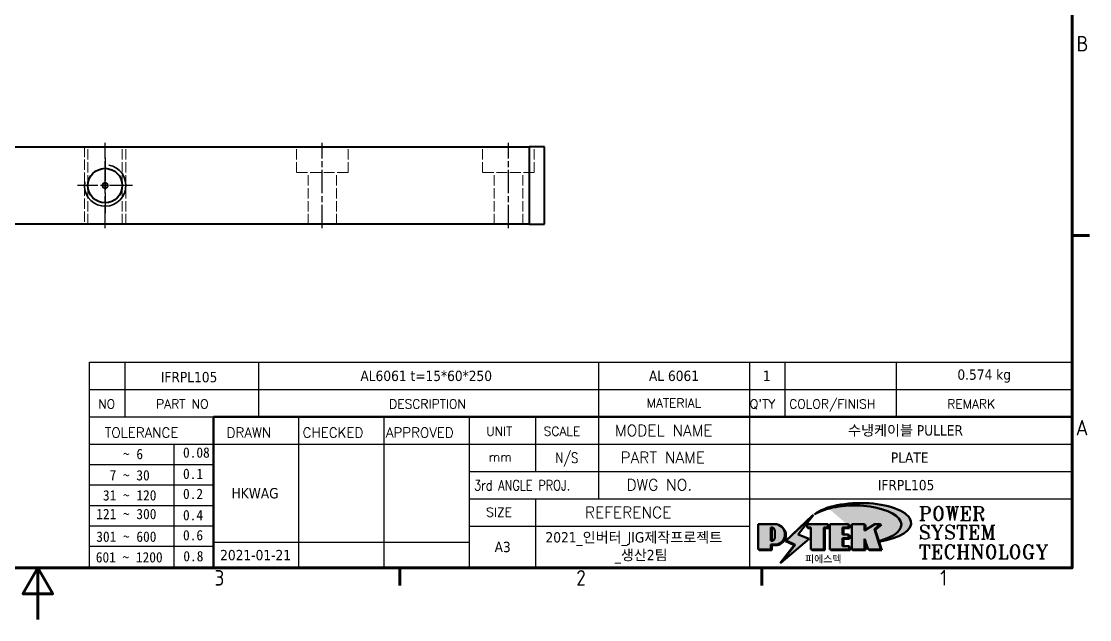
# Model space of a CAD drawing. Header units: millimetres. Extents: x 0 to 420, y 0 to 297.
# Drawn here: x 206.8 to 413.4, y 0 to 115.7 of the extents above; entities that cross this region are included whole.
import ezdxf
from ezdxf.enums import TextEntityAlignment as Align

# ---------------------------------------------------------------- set-up
doc = ezdxf.new("R2010")
doc.units = ezdxf.units.MM
doc.linetypes.add('CHAIN', pattern=[0.35429999999999995, 0.2362, -0.0295, 0.0591, -0.0295])
doc.linetypes.add('DASHED', pattern=[0.2067, 0.1654, -0.0413])
doc.layers.get('0').update_dxf_attribs({"color": 3, "lineweight": 25})
for name, color, linetype, lineweight in [('가려진 것(ISO)', 2, 'DASHED', 18), ('가시적인 것(ISO)', 3, 'Continuous', 40), ('가시적인 좁은 것(ISO)', 3, 'Continuous', 35), ('경계(ISO)', 7, 'Continuous', 70), ('제목(ISO)', 7, 'Continuous', 50), ('중심 표식(ISO)', 1, 'Continuous', 25), ('중심선(ISO)', 1, 'Continuous', 25), ('해치(ISO)', 7, 'Continuous', 18)]:
    doc.layers.add(name, color=color, linetype=linetype, lineweight=lineweight)
doc.styles.add('HAN_291', font='')
doc.styles.add('HAN_370', font='', dxfattribs={"width": 2})
doc.styles.add('RC_284', font='ROMANC.shx')
doc.styles.add('RC_287', font='ROMANC.shx')
doc.styles.add('RC_292', font='ROMANC.shx')
doc.styles.add('ROMANT_294', font='romant.shx')
doc.styles.add('문자 텍스트_M2B', font='isocp.shx')
doc.styles.add('텍스트 스타일198', font='tahoma.ttf')
doc.styles.add('텍스트 스타일333', font='ROMANC.shx', dxfattribs={"width": 0.800000011920929})
doc.styles.get('HAN_291').set_extended_font_data('GulimChe')
doc.styles.get('HAN_370').set_extended_font_data('GulimChe')

# ---------------------------------------------------------------- blocks, each defined once
blk = doc.blocks.new('경계 Default Border')
at = {"layer": '경계(ISO)'}
for p, q in [((410, 74.25000190734863), (413.4000015258789, 74.25000190734863)), ((280, 10), (280, 6.599999666213989)), ((350, 10), (350, 6.599999666213989))]:
    blk.add_line(p, q, dxfattribs=at)
at = {"layer": '경계(ISO)', "flags": 128}
for points in [[(10, 10), (10, 287.0000076293945), (410, 287.0000076293945), (410, 10), (10, 10)], [(210, 0), (210, 10), (207.1132469177246, 5), (212.8867530822754, 5), (210, 10)]]:
    blk.add_lwpolyline(points, dxfattribs=at)
at = {"layer": '경계(ISO)', "color": 2, "char_height": 3.00000011920929, "attachment_point": 7, "style": '문자 텍스트_M2B'}
for s, insert in [('B', (410.878270202895, 109.8463944559917)), ('A', (410.7144008173592, 35.61784856929444)), ('3', (244.1685395229535, 6.57139439638704)), ('2', (314.127739416884, 6.57139439638704)), ('1', (384.4860661041481, 6.59999988079071))]:
    blk.add_mtext(s, dxfattribs=dict(at, insert=insert))
blk = doc.blocks.new('제목 블록 PSTEK')
for color, points in [(252, [(317.2195697678507, 17.0593801673321), (322.0326348870767, 21.62682475217465), (322.2781991042243, 21.94392121864296), (317.0471853425802, 16.97985676345368), (318.7512090904202, 16.1899260703855), (316.0018030350395, 12.71868385740789), (316.3356552234328, 13.00206718743325), (318.9235935156908, 16.2694494742633)]), (5, [(321.6183518841322, 17.4193704504104), (319.5281351041078, 18.24969419629727), (322.4505835294948, 22.02344462252142), (317.2195697678507, 17.0593801673321), (318.9235935156908, 16.2694494742633), (316.1741874603099, 12.79820726128571)]), (1, [(324.4839107253602, 19.60711530335299), (325.2419748254881, 19.60711530335299), (325.2419748254881, 20.25857663940324), (321.2266040451076, 20.25857663940324), (321.2266040451076, 19.60711530335299), (321.9846681452406, 19.60711530335299), (321.9846681452406, 15.3430047401139), (324.4839107253602, 15.3430047401139)]), (252, [(321.9846681452406, 19.60711530335299), (321.4042753185749, 19.60711530335299), (321.4042753185749, 19.45905590879572), (321.9846681452406, 19.45905590879572)]), (252, [(324.6615819988275, 19.45905590879572), (325.4196460989604, 19.45905590879572), (325.4196460989604, 20.11051724484596), (325.2419748254881, 20.11051724484596), (325.2419748254881, 19.60711530335299), (324.4839107253602, 19.60711530335299), (324.4839107253602, 15.3430047401139), (322.1623394187076, 15.3430047401139), (322.1623394187076, 15.19494534555726), (324.6615819988275, 15.19494534555726)]), (1, [(329.2277337269622, 20.25857663940324), (325.65654113025, 20.25857663940324), (325.65654113025, 15.3430047401139), (329.3580259941756, 15.3430047401139), (329.3580259941756, 15.9944660761648), (328.1137701654877, 15.9944660761648), (328.1137701654877, 17.56360607323003), (329.2277337269622, 17.56360607323003), (329.2277337269622, 18.25543873810179), (328.1137701654877, 18.25543873810179), (328.1137701654877, 19.60711530335299), (329.2277337269622, 19.60711530335299)]), (252, [(328.2914414389548, 19.45905590879572), (329.4054050004294, 19.45905590879572), (329.4054050004294, 20.11051724484596), (329.2277337269622, 20.11051724484596), (329.2277337269622, 19.60711530335299), (328.1137701654877, 19.60711530335299), (328.1137701654877, 18.25543873810179), (328.2914414389548, 18.25543873810179)]), (1, [(332.3312149849806, 20.25857663940324), (329.8592894925411, 20.25857663940324), (329.8592894925411, 15.3430047401139), (332.3312149849806, 15.3430047401139), (332.3312149849806, 17.4318630164523), (333.0701931098801, 15.3430047401139), (335.4855464857051, 15.3430047401139), (334.2514536401189, 19.30614745124769), (335.4379594596742, 20.25857663940324), (334.3071782107978, 20.25857663940324), (332.3312149849806, 18.99741471888304)]), (252, [(332.5088862584528, 20.1105172448466), (332.3312149849806, 20.1105172448466), (332.3312149849806, 18.99741471888368), (332.5088862584528, 19.11081371413894)]), (252, [(335.6156307331414, 20.11051724484596), (335.2535118015555, 20.11051724484596), (334.2514536401189, 19.30614745124769), (335.4855464857051, 15.3430047401139), (333.1954852176545, 15.3430047401139), (333.2478643833523, 15.19494534555726), (335.6632177591723, 15.19494534555726), (334.4291249135862, 19.15808805669106)]), (252, [(328.2914414389548, 17.41554667867274), (329.4054050004294, 17.41554667867274), (329.4054050004294, 18.10737934354514), (329.2277337269622, 18.10737934354514), (329.2277337269622, 17.56360607323003), (328.1137701654877, 17.56360607323003), (328.1137701654877, 15.9944660761648), (328.2914414389548, 15.9944660761648)]), (252, [(332.5088862584528, 16.92964231796647), (332.3312149849806, 17.43186301645164), (332.3312149849806, 15.3430047401139), (330.0369607660135, 15.3430047401139), (330.0369607660135, 15.19494534555726), (332.5088862584528, 15.19494534555726)]), (252, [(329.5356972676428, 15.8464066816075), (329.3580259941756, 15.8464066816075), (329.3580259941756, 15.3430047401139), (325.8342124037171, 15.3430047401139), (325.8342124037171, 15.19494534555726), (329.5356972676428, 15.19494534555726)])]:
    blk.add_hatch(color=color).paths.add_polyline_path(points)
h = blk.add_hatch(color=1)
edge = h.paths.add_edge_path(flags=0)
edge.add_line((314.2242174273352, 19.60711530335299), (314.2242174273352, 17.00126995915134))
edge.add_line((314.2242174273352, 17.00126995915134), (314.3485873187598, 17.00126995915134))
edge.add_arc((314.3485873187598, 17.6527312952023), 0.6514613360509371, 270, 360)
edge.add_line((315.0000486548106, 17.6527312952023), (315.0000486548106, 18.95565396730211))
edge.add_arc((314.3485873187598, 18.95565396730212), 0.6514613360508712, 0, 90)
edge.add_line((314.3485873187598, 19.60711530335299), (314.2242174273352, 19.60711530335299))
edge = h.paths.add_edge_path()
edge.add_arc((314.9847713324306, 18.28938669179658), 1.969189947606664, 269.9999999999959, 450)
edge.add_line((314.9847713324306, 20.25857663940318), (311.7664314776902, 20.25857663940324))
edge.add_line((311.7664314776902, 20.25857663940324), (311.7664314776902, 15.3430047401139))
edge.add_line((311.7664314776902, 15.3430047401139), (314.2242174273352, 15.3430047401139))
edge.add_line((314.2242174273352, 15.3430047401139), (314.2242174273352, 16.32019674418991))
edge.add_line((314.2242174273352, 16.32019674418991), (314.9847713324307, 16.32019674418991))
h = blk.add_hatch(color=252)
edge = h.paths.add_edge_path()
edge.add_arc((314.9847713324309, 18.28938669179657), 1.969189947606666, 270, 406.8278729790604)
edge.add_arc((315.1624426058984, 18.1413272972396), 1.969189947606962, -90, 53.560984836317004, ccw=False)
edge.add_line((315.1624426058984, 16.17213734963263), (314.4018887008024, 16.17213734963263))
edge.add_line((314.4018887008024, 16.17213734963263), (314.4018887008024, 15.19494534555726))
edge.add_line((314.4018887008024, 15.19494534555726), (311.9441027511573, 15.19494534555726))
edge.add_line((311.9441027511573, 15.19494534555726), (311.9441027511573, 15.3430047401139))
edge.add_line((311.9441027511573, 15.3430047401139), (314.2242174273352, 15.3430047401139))
edge.add_line((314.2242174273352, 15.3430047401139), (314.2242174273352, 16.32019674418991))
edge.add_line((314.2242174273352, 16.32019674418991), (314.9847713324309, 16.32019674418991))
h = blk.add_hatch(color=252)
edge = h.paths.add_edge_path()
edge.add_line((314.4018887008024, 19.45905590879572), (314.5262585922315, 19.45905590879572))
edge.add_arc((314.5262585922314, 18.80759457274939), 0.6514613360463194, 60.4189348879147, 90.00000000000318, ccw=False)
edge.add_arc((314.3485873187602, 18.95565396730057), 0.6514613360524251, 39.96992292766206, 90.00000000009999)
edge.add_line((314.3485873187591, 19.60711530335307), (314.2242174273352, 19.60711530335298))
edge.add_line((314.2242174273352, 19.60711530335299), (314.2242174273352, 17.00126995915134))
edge.add_line((314.2242174273352, 17.00126995915134), (314.3485873187591, 17.00126995915134))
edge.add_arc((314.3485873187568, 17.652731295233), 0.6514613360816299, 270.0000000002, 274.6930825552478)
edge.add_line((314.4018887008024, 17.0034541317032), (314.4018887008024, 19.45905590879572))
at = {"layer": '해치(ISO)', "true_color": 0x27d1fc}
h = blk.add_hatch(color=140, dxfattribs=at)
edge = h.paths.add_edge_path()
edge.add_ellipse((330.3660919371412, 20.15576403068321), major_axis=(9.100907360794343, 0), ratio=0.4069904968023172, start_angle=301.3098473703837, end_angle=507.7436900681698)
edge.add_ellipse((331.5340919371412, 20.4634168429492), major_axis=(-9.82350664112931, 0), ratio=0.3942600559756514, start_angle=111.51207141178469, end_angle=334.47025347086895, ccw=False)
edge.add_line((335.1363447531188, 16.8601935978785), (335.0955236905705, 16.99119398620872))
at = {"color": 180}
for p, q in [((182.475792979055, 11.79100474011392), (182.4757929790549, 51.56524660363496)), ((182.4757929790549, 51.56524660363496), (372.4757929537551, 51.56524660363496)), ((189.2651435055721, 51.56524660363496), (189.2651435055722, 41.00524660363494)), ((215.2152739891528, 41.00524660363494), (215.2152739891528, 51.56524660363496)), ((280.8758854511282, 51.56524660363496), (280.8758854511282, 41.00524660363494)), ((310.0881549537552, 51.56524660363496), (310.0881549537553, 41.00524660363494)), ((316.9044520275131, 51.56524660363496), (316.9044520275127, 41.00524660363494)), ((338.4566026226726, 51.56524660363496), (338.4566026226727, 41.00524660363494)), ((372.4757929537551, 51.56524660363496), (372.4757929537551, 11.79100474011389)), ((182.475792979055, 46.2852466036349), (372.4757929537551, 46.28524660363492)), ((182.475792979055, 41.00524660363493), (206.451475290024, 41.00524660363493)), ((222.9401812389276, 11.79100474011392), (222.9401812389276, 41.00524660363494)), ((239.4288871878316, 11.79100474011392), (239.4288871878316, 41.00524660363494)), ((255.9175931367356, 11.79100474011392), (255.9175931367356, 41.00524660363494)), ((268.6918866058747, 41.00524660363494), (268.6918866058747, 30.44524660363498)), ((280.8758854511282, 41.00524660363494), (280.8758854511282, 25.16524660363502)), ((310.088154953755, 41.00524660363494), (310.088154953755, 11.79100474011392)), ((182.475792979055, 35.72524660363497), (206.451475290024, 35.72524660363497)), ((198.8621818849491, 12.02524660363491), (198.8621818849491, 35.72524660363497)), ((206.451475290024, 35.72524660363497), (372.4757929537551, 35.72524660363497)), ((182.475792979055, 31.77524660363492), (206.451475290024, 31.77524660363492)), ((255.917593136736, 30.44524660363498), (372.4757929537552, 30.44524660363501)), ((182.475792979055, 27.82524660363487), (206.451475290024, 27.82524660363487)), ((255.9175931367359, 25.16524660363502), (372.4757929537552, 25.165246603635)), ((268.6918866058744, 25.16524660363502), (268.6918866058744, 11.79100474011392)), ((182.475792979055, 23.87524660363505), (206.451475290024, 23.87524660363505)), ((182.475792979055, 19.92524660363478), (206.451475290024, 19.92524660363478)), ((255.9175931367359, 19.88524660363481), (310.0881549537553, 19.88524660363481)), ((206.451475290024, 16.74100474011396), (255.9175931367359, 16.74100474011396)), ((182.475792979055, 15.97524660363496), (206.451475290024, 15.97524660363496)), ((182.475792979055, 11.79100474011392), (372.4757929537551, 11.79100474011389))]:
    blk.add_line(p, q, dxfattribs=at)
at = {"color": 7, "lineweight": 50}
for p, q in [((206.4514752900237, 11.79100474011392), (206.4514752900237, 41.00524660363494)), ((206.451475290024, 41.00524660363494), (372.4757929537551, 41.00524660363496))]:
    blk.add_line(p, q, dxfattribs=at)
at = {"color": 7}
for p, q in [((322.2781991042243, 21.94392121864296), (317.0471853425802, 16.97985676345368)), ((322.4505835294948, 22.02344462252142), (317.2195697678507, 17.0593801673321)), ((317.2195697678507, 17.0593801673321), (322.0326348870767, 21.62682475217465)), ((319.5281351041078, 18.24969419629727), (322.4505835294948, 22.02344462252142)), ((322.0326348870767, 21.62682475217465), (322.2781991042243, 21.94392121864296)), ((311.7664314776902, 20.25900474011391), (311.7664314776902, 15.34300474011391)), ((314.9847713324309, 20.25857663940324), (311.7664314776902, 20.25857663940324)), ((314.9847713324309, 20.25857663940324), (311.7664314776902, 20.25857663940324)), ((311.7664314776902, 20.25857663940324), (311.7664314776902, 15.3430047401139)), ((314.2242174273352, 17.00126995915134), (314.2242174273352, 19.60711530335299)), ((314.2242174273352, 19.60711530335299), (314.3485873187591, 19.60711530335299)), ((314.3485873187591, 19.60711530335299), (314.2242174273352, 19.60711530335299)), ((314.2242174273352, 19.60711530335299), (314.2242174273352, 17.00126995915134)), ((314.2242174273352, 17.00126995915134), (314.2242174273352, 19.60711530335299)), ((314.2242174273352, 19.60711530335299), (314.3485873187591, 19.60711530335299)), ((314.4018887008024, 19.45905590879572), (314.5262585922314, 19.45905590879572)), ((314.4018887008024, 17.0034541317032), (314.4018887008024, 19.45905590879572)), ((315.0000486548106, 18.95565396730275), (315.0000486548106, 17.65273129520161)), ((315.0000486548106, 18.95565396730275), (315.0000486548106, 17.65273129520161)), ((325.2419748254881, 20.25857663940324), (321.2266040451076, 20.25857663940324)), ((321.2266040451076, 20.25857663940324), (321.2266040451076, 19.60711530335299)), ((325.2419748254881, 20.25857663940324), (321.2266040451076, 20.25857663940324)), ((321.2266040451076, 20.25857663940324), (321.2266040451076, 19.60711530335299)), ((321.2266040451076, 19.60711530335299), (321.9846681452406, 19.60711530335299)), ((321.2266040451076, 19.60711530335299), (321.9846681452406, 19.60711530335299)), ((321.4042753185749, 19.60711530335299), (321.4042753185749, 19.45905590879572)), ((321.9846681452406, 19.60711530335299), (321.4042753185749, 19.60711530335299)), ((321.4042753185749, 19.45905590879572), (321.9846681452406, 19.45905590879572)), ((321.9846681452406, 19.60711530335299), (321.9846681452406, 15.3430047401139)), ((321.9846681452406, 19.45905590879572), (321.9846681452406, 19.60711530335299)), ((321.9846681452406, 19.60711530335299), (321.9846681452406, 15.3430047401139)), ((324.4839107253602, 19.60711530335299), (325.2419748254881, 19.60711530335299)), ((324.4839107253602, 15.3430047401139), (324.4839107253602, 19.60711530335299)), ((325.2419748254881, 19.60711530335299), (324.4839107253602, 19.60711530335299)), ((324.4839107253602, 19.60711530335299), (324.4839107253602, 15.3430047401139)), ((324.4839107253602, 19.60711530335299), (325.2419748254881, 19.60711530335299)), ((324.4839107253602, 15.3430047401139), (324.4839107253602, 19.60711530335299)), ((324.6615819988275, 19.45905590879572), (325.4196460989604, 19.45905590879572)), ((324.6615819988275, 15.19494534555726), (324.6615819988275, 19.45905590879572)), ((325.2419748254881, 19.60711530335299), (325.2419748254881, 20.25857663940324)), ((325.2419748254881, 19.60711530335299), (325.2419748254881, 20.25857663940324)), ((325.4196460989604, 20.11051724484596), (325.2419748254881, 20.11051724484596)), ((325.2419748254881, 20.11051724484596), (325.2419748254881, 19.60711530335299)), ((325.4196460989604, 19.45905590879572), (325.4196460989604, 20.11051724484596)), ((329.2277337269622, 20.25857663940324), (325.65654113025, 20.25857663940324)), ((325.65654113025, 20.25857663940324), (325.65654113025, 15.3430047401139)), ((325.65654113025, 20.25857663940324), (325.65654113025, 15.3430047401139)), ((329.2277337269622, 20.25857663940324), (325.65654113025, 20.25857663940324)), ((328.1137701654877, 18.25543873810179), (328.1137701654877, 19.60711530335299)), ((328.1137701654877, 19.60711530335299), (329.2277337269622, 19.60711530335299)), ((329.2277337269622, 19.60711530335299), (328.1137701654877, 19.60711530335299)), ((328.1137701654877, 19.60711530335299), (328.1137701654877, 18.25543873810179)), ((328.1137701654877, 18.25543873810179), (328.1137701654877, 19.60711530335299)), ((328.1137701654877, 19.60711530335299), (329.2277337269622, 19.60711530335299)), ((328.2914414389548, 18.25543873810179), (328.2914414389548, 19.45905590879572)), ((328.2914414389548, 19.45905590879572), (329.4054050004294, 19.45905590879572)), ((329.2277337269622, 19.60711530335299), (329.2277337269622, 20.25857663940324)), ((329.2277337269622, 19.60711530335299), (329.2277337269622, 20.25857663940324)), ((329.4054050004294, 20.11051724484596), (329.2277337269622, 20.11051724484596)), ((329.2277337269622, 20.11051724484596), (329.2277337269622, 19.60711530335299)), ((329.4054050004294, 19.45905590879572), (329.4054050004294, 20.11051724484596)), ((332.3312149849806, 20.25857663940324), (329.8592894925411, 20.25857663940324)), ((329.8592894925411, 20.25857663940324), (329.8592894925411, 15.3430047401139)), ((329.8592894925411, 20.25857663940324), (329.8592894925411, 15.3430047401139)), ((332.3312149849806, 20.25857663940324), (329.8592894925411, 20.25857663940324)), ((334.3071782107978, 20.25857663940324), (332.3312149849806, 18.99741471888304)), ((332.3312149849806, 18.99741471888304), (332.3312149849806, 20.25857663940324)), ((334.3071782107978, 20.25857663940324), (332.3312149849806, 18.99741471888304)), ((332.3312149849806, 18.99741471888304), (332.3312149849806, 20.25857663940324)), ((332.5088862584528, 20.1105172448466), (332.3312149849806, 20.1105172448466)), ((332.3312149849806, 20.1105172448466), (332.3312149849806, 18.99741471888368)), ((332.3312149849806, 18.99741471888368), (332.5088862584528, 19.11081371413894)), ((332.5088862584528, 19.11081371413894), (332.5088862584528, 20.1105172448466)), ((334.2514536401189, 19.30614745124769), (335.4379594596742, 20.25857663940324)), ((334.2514536401189, 19.30614745124769), (335.4379594596742, 20.25857663940324)), ((335.2535118015555, 20.11051724484596), (334.2514536401189, 19.30614745124769)), ((335.4855464857051, 15.3430047401139), (334.2514536401189, 19.30614745124769)), ((334.2514536401189, 19.30614745124769), (335.4855464857051, 15.3430047401139)), ((335.4855464857051, 15.3430047401139), (334.2514536401189, 19.30614745124769)), ((335.4379594596742, 20.25857663940324), (334.3071782107978, 20.25857663940324)), ((335.4379594596742, 20.25857663940324), (334.3071782107978, 20.25857663940324)), ((334.4291249135862, 19.15808805669104), (335.6156307331414, 20.11051724484596)), ((335.6632177591723, 15.19494534555726), (334.4291249135862, 19.15808805669104)), ((335.6156307331414, 20.11051724484596), (335.2535118015555, 20.11051724484596)), ((314.3485873187591, 17.00126995915134), (314.2242174273352, 17.00126995915134)), ((314.2242174273352, 17.00126995915134), (314.3485873187591, 17.00126995915134)), ((314.3485873187591, 17.00126995915134), (314.2242174273352, 17.00126995915134)), ((316.1741874603099, 12.79820726128571), (321.6183518841322, 17.4193704504104)), ((317.0471853425802, 16.97985676345368), (318.7512090904202, 16.1899260703855)), ((318.9235935156908, 16.2694494742633), (317.2195697678507, 17.0593801673321)), ((317.2195697678507, 17.0593801673321), (318.9235935156908, 16.2694494742633)), ((321.6183518841322, 17.4193704504104), (319.5281351041078, 18.24969419629727)), ((329.2277337269622, 18.25543873810179), (328.1137701654877, 18.25543873810179)), ((328.1137701654877, 18.25543873810179), (328.2914414389548, 18.25543873810179)), ((329.2277337269622, 18.25543873810179), (328.1137701654877, 18.25543873810179)), ((328.1137701654877, 17.56360607323003), (329.2277337269622, 17.56360607323003)), ((328.1137701654877, 15.9944660761648), (328.1137701654877, 17.56360607323003)), ((329.2277337269622, 17.56360607323003), (328.1137701654877, 17.56360607323003)), ((328.1137701654877, 17.56360607323003), (328.1137701654877, 15.9944660761648)), ((328.1137701654877, 17.56360607323003), (329.2277337269622, 17.56360607323003)), ((328.1137701654877, 15.9944660761648), (328.1137701654877, 17.56360607323003)), ((328.2914414389548, 15.9944660761648), (328.2914414389548, 17.41554667867274)), ((328.2914414389548, 17.41554667867274), (329.4054050004294, 17.41554667867274)), ((329.2277337269622, 17.56360607323003), (329.2277337269622, 18.25543873810179)), ((329.2277337269622, 17.56360607323003), (329.2277337269622, 18.25543873810179)), ((329.4054050004294, 18.10737934354514), (329.2277337269622, 18.10737934354514)), ((329.2277337269622, 18.10737934354514), (329.2277337269622, 17.56360607323003)), ((329.4054050004294, 17.41554667867274), (329.4054050004294, 18.10737934354514)), ((332.3312149849806, 17.4318630164523), (333.0701931098801, 15.3430047401139)), ((332.3312149849806, 15.3430047401139), (332.3312149849806, 17.4318630164523)), ((332.5088862584528, 16.92964231796647), (332.3312149849806, 17.43186301645164)), ((332.3312149849806, 17.43186301645164), (332.3312149849806, 15.3430047401139)), ((332.3312149849806, 17.4318630164523), (333.0701931098801, 15.3430047401139)), ((332.3312149849806, 15.3430047401139), (332.3312149849806, 17.4318630164523)), ((332.5088862584528, 15.19494534555726), (332.5088862584528, 16.92964231796647)), ((345.0447381189468, 17.50375595811051), (344.9867755289346, 17.689895936919)), ((311.7664314776902, 15.3430047401139), (314.2242174273352, 15.3430047401139)), ((311.7664314776902, 15.3430047401139), (314.2242174273352, 15.3430047401139)), ((314.2242174273352, 15.3430047401139), (311.9441027511573, 15.3430047401139)), ((311.9441027511573, 15.3430047401139), (311.9441027511573, 15.19494534555726)), ((311.9441027511573, 15.19494534555726), (314.4018887008024, 15.19494534555726)), ((314.2242174273352, 16.32019674418991), (314.9847713324309, 16.32019674418991)), ((314.2242174273352, 15.3430047401139), (314.2242174273352, 16.32019674418991)), ((314.9847713324309, 16.32019674418991), (314.2242174273352, 16.32019674418991)), ((314.2242174273352, 16.32019674418991), (314.2242174273352, 15.3430047401139)), ((314.2242174273352, 16.32019674418991), (314.9847713324309, 16.32019674418991)), ((314.2242174273352, 15.3430047401139), (314.2242174273352, 16.32019674418991)), ((314.4018887008024, 16.17213734963263), (315.162442605898, 16.17213734963263)), ((314.4018887008024, 15.19494534555726), (314.4018887008024, 16.17213734963263)), ((318.7512090904202, 16.1899260703855), (316.0018030350395, 12.71868385740789)), ((318.9235935156908, 16.2694494742633), (316.1741874603099, 12.79820726128571)), ((316.3356552234328, 13.00206718743325), (318.9235935156908, 16.2694494742633)), ((321.9846681452406, 15.3430047401139), (324.4839107253602, 15.3430047401139)), ((321.9846681452406, 15.3430047401139), (324.4839107253602, 15.3430047401139)), ((324.4839107253602, 15.3430047401139), (322.1623394187076, 15.3430047401139)), ((322.1623394187076, 15.3430047401139), (322.1623394187076, 15.19494534555726)), ((322.1623394187076, 15.19494534555726), (324.6615819988275, 15.19494534555726)), ((325.65654113025, 15.3430047401139), (329.3580259941756, 15.3430047401139)), ((325.65654113025, 15.3430047401139), (329.3580259941756, 15.3430047401139)), ((329.3580259941756, 15.3430047401139), (325.8342124037171, 15.3430047401139)), ((325.8342124037171, 15.3430047401139), (325.8342124037171, 15.19494534555726)), ((325.8342124037171, 15.19494534555726), (329.5356972676428, 15.19494534555726)), ((329.3580259941756, 15.9944660761648), (328.1137701654877, 15.9944660761648)), ((328.1137701654877, 15.9944660761648), (328.2914414389548, 15.9944660761648)), ((329.3580259941756, 15.9944660761648), (328.1137701654877, 15.9944660761648)), ((329.3580259941756, 15.3430047401139), (329.3580259941756, 15.9944660761648)), ((329.3580259941756, 15.3430047401139), (329.3580259941756, 15.9944660761648)), ((329.5356972676428, 15.8464066816075), (329.3580259941756, 15.8464066816075)), ((329.3580259941756, 15.8464066816075), (329.3580259941756, 15.3430047401139)), ((329.5356972676428, 15.19494534555726), (329.5356972676428, 15.8464066816075)), ((329.8592894925411, 15.3430047401139), (332.3312149849806, 15.3430047401139)), ((329.8592894925411, 15.3430047401139), (332.3312149849806, 15.3430047401139)), ((332.3312149849806, 15.3430047401139), (330.0369607660135, 15.3430047401139)), ((330.0369607660135, 15.3430047401139), (330.0369607660135, 15.19494534555726)), ((330.0369607660135, 15.19494534555726), (332.5088862584528, 15.19494534555726)), ((333.0701931098801, 15.3430047401139), (335.4855464857051, 15.3430047401139)), ((333.0701931098801, 15.3430047401139), (335.4855464857051, 15.3430047401139)), ((335.4855464857051, 15.3430047401139), (333.1954852176545, 15.3430047401139)), ((333.1954852176545, 15.3430047401139), (333.2478643833523, 15.19494534555726)), ((333.2478643833523, 15.19494534555726), (335.6632177591723, 15.19494534555726)), ((316.0018030350395, 12.71868385740789), (316.3356552234328, 13.00206718743325))]:
    blk.add_line(p, q, dxfattribs=at)
at = {"color": 5}
for p, q in [((322.4505835294948, 22.02344462252142), (317.2195697678507, 17.0593801673321)), ((319.5281351041078, 18.24969419629727), (322.4505835294948, 22.02344462252142)), ((316.1741874603099, 12.79820726128571), (321.6183518841322, 17.4193704504104)), ((317.2195697678507, 17.0593801673321), (318.9235935156908, 16.2694494742633)), ((321.6183518841322, 17.4193704504104), (319.5281351041078, 18.24969419629727)), ((318.9235935156908, 16.2694494742633), (316.1741874603099, 12.79820726128571))]:
    blk.add_line(p, q, dxfattribs=at)
at = {"color": 1}
for p, q in [((314.9847713324309, 20.25857663940324), (311.7664314776902, 20.25857663940324)), ((311.7664314776902, 20.25857663940324), (311.7664314776902, 15.3430047401139)), ((314.2242174273352, 17.00126995915134), (314.2242174273352, 19.60711530335299)), ((314.2242174273352, 19.60711530335299), (314.3485873187591, 19.60711530335299)), ((315.0000486548106, 18.95565396730275), (315.0000486548106, 17.65273129520161)), ((325.2419748254881, 20.25857663940324), (321.2266040451076, 20.25857663940324)), ((321.2266040451076, 20.25857663940324), (321.2266040451076, 19.60711530335299)), ((321.2266040451076, 19.60711530335299), (321.9846681452406, 19.60711530335299)), ((321.9846681452406, 19.60711530335299), (321.9846681452406, 15.3430047401139)), ((324.4839107253602, 19.60711530335299), (325.2419748254881, 19.60711530335299)), ((324.4839107253602, 15.3430047401139), (324.4839107253602, 19.60711530335299)), ((325.2419748254881, 19.60711530335299), (325.2419748254881, 20.25857663940324)), ((329.2277337269622, 20.25857663940324), (325.65654113025, 20.25857663940324)), ((325.65654113025, 20.25857663940324), (325.65654113025, 15.3430047401139)), ((328.1137701654877, 18.25543873810179), (328.1137701654877, 19.60711530335299)), ((328.1137701654877, 19.60711530335299), (329.2277337269622, 19.60711530335299)), ((329.2277337269622, 19.60711530335299), (329.2277337269622, 20.25857663940324)), ((332.3312149849806, 20.25857663940324), (329.8592894925411, 20.25857663940324)), ((329.8592894925411, 20.25857663940324), (329.8592894925411, 15.3430047401139)), ((334.3071782107978, 20.25857663940324), (332.3312149849806, 18.99741471888304)), ((332.3312149849806, 18.99741471888304), (332.3312149849806, 20.25857663940324)), ((334.2514536401189, 19.30614745124769), (335.4379594596742, 20.25857663940324)), ((335.4855464857051, 15.3430047401139), (334.2514536401189, 19.30614745124769)), ((335.4379594596742, 20.25857663940324), (334.3071782107978, 20.25857663940324)), ((314.3485873187591, 17.00126995915134), (314.2242174273352, 17.00126995915134)), ((329.2277337269622, 18.25543873810179), (328.1137701654877, 18.25543873810179)), ((328.1137701654877, 17.56360607323003), (329.2277337269622, 17.56360607323003)), ((328.1137701654877, 15.9944660761648), (328.1137701654877, 17.56360607323003)), ((329.2277337269622, 17.56360607323003), (329.2277337269622, 18.25543873810179)), ((332.3312149849806, 17.4318630164523), (333.0701931098801, 15.3430047401139)), ((332.3312149849806, 15.3430047401139), (332.3312149849806, 17.4318630164523)), ((311.7664314776902, 15.3430047401139), (314.2242174273352, 15.3430047401139)), ((314.2242174273352, 16.32019674418991), (314.9847713324309, 16.32019674418991)), ((314.2242174273352, 15.3430047401139), (314.2242174273352, 16.32019674418991)), ((321.9846681452406, 15.3430047401139), (324.4839107253602, 15.3430047401139)), ((325.65654113025, 15.3430047401139), (329.3580259941756, 15.3430047401139)), ((329.3580259941756, 15.9944660761648), (328.1137701654877, 15.9944660761648)), ((329.3580259941756, 15.3430047401139), (329.3580259941756, 15.9944660761648)), ((329.8592894925411, 15.3430047401139), (332.3312149849806, 15.3430047401139)), ((333.0701931098801, 15.3430047401139), (335.4855464857051, 15.3430047401139))]:
    blk.add_line(p, q, dxfattribs=at)
at = {"color": 7}
for centre, radius, start, end in [((314.3485873187598, 18.95565396730211), 0.6514613360508712, 0, 90), ((314.3485873187602, 18.95565396730057), 0.6514613360524251, 39.96992292766117, 90), ((314.3485873187598, 18.95565396730212), 0.6514613360508712, 0, 90), ((314.5262585922314, 18.80759457274939), 0.6514613360463193, 60.41893488791137, 90), ((314.9847713324309, 18.28938669179658), 1.969189947606665, 270, 90), ((314.9847713324309, 18.28938669179658), 1.969189947606665, 270, 90), ((314.9847713324307, 18.2893866917965), 1.969189947606594, 270, 46.82787297909833), ((315.1624426058984, 18.1413272972396), 1.969189947606961, 270, 53.56098483636067), ((314.3485873187597, 17.65273129520228), 0.6514613360509381, 270, 0), ((314.3485873187598, 17.6527312952023), 0.6514613360509381, 270, 0), ((314.3485873187568, 17.652731295233), 0.6514613360816299, 270, 274.6930825552478)]:
    blk.add_arc(centre, radius, start, end, dxfattribs=at)
at = {"color": 1}
for centre, radius, start, end in [((314.3485873187598, 18.95565396730211), 0.6514613360508712, 0, 90), ((314.9847713324309, 18.28938669179657), 1.969189947606665, 270, 90), ((314.3485873187598, 17.6527312952023), 0.6514613360509381, 270, 0)]:
    blk.add_arc(centre, radius, start, end, dxfattribs=at)
at = {"layer": '제목(ISO)', "lineweight": 18}
blk.add_line((182.475792979055, 35.72500474011393), (182.475792979055, 11.79100474011392), dxfattribs=at)
at = {"layer": '제목(ISO)'}
for p, q in [((322.2781991042243, 21.94392121864296), (317.0471853425802, 16.97985676345368)), ((322.4505835294948, 22.02344462252142), (317.2195697678507, 17.0593801673321)), ((317.2195697678507, 17.0593801673321), (322.0326348870767, 21.62682475217465)), ((319.5281351041078, 18.24969419629727), (322.4505835294948, 22.02344462252142)), ((322.0326348870767, 21.62682475217465), (322.2781991042243, 21.94392121864296)), ((314.9847713324306, 20.25857663940324), (311.7664314776902, 20.25857663940324)), ((311.7664314776902, 20.25857663940324), (311.7664314776902, 15.3430047401139)), ((314.2242174273352, 17.00126995915134), (314.2242174273352, 19.60711530335299)), ((314.2242174273352, 19.60711530335299), (314.3485873187598, 19.60711530335299)), ((314.3485873187591, 19.60711530335299), (314.2242174273352, 19.60711530335299)), ((314.2242174273352, 19.60711530335299), (314.2242174273352, 17.00126995915134)), ((314.4018887008024, 19.45905590879572), (314.5262585922314, 19.45905590879572)), ((314.4018887008024, 17.0034541317032), (314.4018887008024, 19.45905590879572)), ((315.0000486548106, 18.95565396730211), (315.0000486548106, 17.6527312952023)), ((325.2419748254881, 20.25857663940324), (321.2266040451076, 20.25857663940324)), ((321.2266040451076, 20.25857663940324), (321.2266040451076, 19.60711530335299)), ((321.2266040451076, 19.60711530335299), (321.9846681452406, 19.60711530335299)), ((321.9846681452406, 19.60711530335299), (321.4042753185749, 19.60711530335299)), ((321.4042753185749, 19.60711530335299), (321.4042753185749, 19.45905590879572)), ((321.4042753185749, 19.45905590879572), (321.9846681452406, 19.45905590879572)), ((321.9846681452406, 19.60711530335299), (321.9846681452406, 15.3430047401139)), ((321.9846681452406, 19.45905590879572), (321.9846681452406, 19.60711530335299)), ((324.4839107253602, 19.60711530335299), (325.2419748254881, 19.60711530335299)), ((324.4839107253602, 15.3430047401139), (324.4839107253602, 19.60711530335299)), ((325.2419748254881, 19.60711530335299), (324.4839107253602, 19.60711530335299)), ((324.4839107253602, 19.60711530335299), (324.4839107253602, 15.3430047401139)), ((324.6615819988275, 19.45905590879572), (325.4196460989604, 19.45905590879572)), ((324.6615819988275, 15.19494534555726), (324.6615819988275, 19.45905590879572)), ((325.2419748254881, 19.60711530335299), (325.2419748254881, 20.25857663940324)), ((325.4196460989604, 20.11051724484596), (325.2419748254881, 20.11051724484596)), ((325.2419748254881, 20.11051724484596), (325.2419748254881, 19.60711530335299)), ((325.4196460989604, 19.45905590879572), (325.4196460989604, 20.11051724484596)), ((329.2277337269622, 20.25857663940324), (325.65654113025, 20.25857663940324)), ((325.65654113025, 20.25857663940324), (325.65654113025, 15.3430047401139)), ((328.1137701654877, 18.25543873810179), (328.1137701654877, 19.60711530335299)), ((328.1137701654877, 19.60711530335299), (329.2277337269622, 19.60711530335299)), ((329.2277337269622, 19.60711530335299), (328.1137701654877, 19.60711530335299)), ((328.1137701654877, 19.60711530335299), (328.1137701654877, 18.25543873810179)), ((328.2914414389548, 19.45905590879572), (329.4054050004294, 19.45905590879572)), ((328.2914414389548, 18.25543873810179), (328.2914414389548, 19.45905590879572)), ((329.2277337269622, 19.60711530335299), (329.2277337269622, 20.25857663940324)), ((329.4054050004294, 20.11051724484596), (329.2277337269622, 20.11051724484596)), ((329.2277337269622, 20.11051724484596), (329.2277337269622, 19.60711530335299)), ((329.4054050004294, 19.45905590879572), (329.4054050004294, 20.11051724484596)), ((332.3312149849806, 20.25857663940324), (329.8592894925411, 20.25857663940324)), ((329.8592894925411, 20.25857663940324), (329.8592894925411, 15.3430047401139)), ((334.3071782107978, 20.25857663940324), (332.3312149849806, 18.99741471888304)), ((332.3312149849806, 18.99741471888304), (332.3312149849806, 20.25857663940324)), ((332.5088862584528, 20.1105172448466), (332.3312149849806, 20.1105172448466)), ((332.3312149849806, 20.1105172448466), (332.3312149849806, 18.99741471888368)), ((332.3312149849806, 18.99741471888368), (332.5088862584528, 19.11081371413894)), ((332.5088862584528, 19.11081371413894), (332.5088862584528, 20.1105172448466)), ((334.2514536401189, 19.30614745124769), (335.4379594596742, 20.25857663940324)), ((335.2535118015555, 20.11051724484596), (334.2514536401189, 19.30614745124769)), ((335.4855464857051, 15.3430047401139), (334.2514536401189, 19.30614745124769)), ((334.2514536401189, 19.30614745124769), (335.4855464857051, 15.3430047401139)), ((335.4379594596742, 20.25857663940324), (334.3071782107978, 20.25857663940324)), ((334.4291249135862, 19.15808805669106), (335.6156307331414, 20.11051724484596)), ((335.6632177591723, 15.19494534555726), (334.4291249135862, 19.15808805669106)), ((335.6156307331414, 20.11051724484596), (335.2535118015555, 20.11051724484596)), ((314.3485873187598, 17.00126995915134), (314.2242174273352, 17.00126995915134)), ((314.2242174273352, 17.00126995915134), (314.3485873187591, 17.00126995915134)), ((316.1741874603099, 12.79820726128571), (321.6183518841322, 17.4193704504104)), ((317.0471853425802, 16.97985676345368), (318.7512090904202, 16.1899260703855)), ((317.2195697678507, 17.0593801673321), (318.9235935156908, 16.2694494742633)), ((318.9235935156908, 16.2694494742633), (317.2195697678507, 17.0593801673321)), ((321.6183518841322, 17.4193704504104), (319.5281351041078, 18.24969419629727)), ((329.2277337269622, 18.25543873810179), (328.1137701654877, 18.25543873810179)), ((328.1137701654877, 18.25543873810179), (328.2914414389548, 18.25543873810179)), ((328.1137701654877, 15.9944660761648), (328.1137701654877, 17.56360607323003)), ((328.1137701654877, 17.56360607323003), (329.2277337269622, 17.56360607323003)), ((329.2277337269622, 17.56360607323003), (328.1137701654877, 17.56360607323003)), ((328.1137701654877, 17.56360607323003), (328.1137701654877, 15.9944660761648)), ((328.2914414389548, 17.41554667867274), (329.4054050004294, 17.41554667867274)), ((328.2914414389548, 15.9944660761648), (328.2914414389548, 17.41554667867274)), ((329.2277337269622, 17.56360607323003), (329.2277337269622, 18.25543873810179)), ((329.4054050004294, 18.10737934354514), (329.2277337269622, 18.10737934354514)), ((329.2277337269622, 18.10737934354514), (329.2277337269622, 17.56360607323003)), ((329.4054050004294, 17.41554667867274), (329.4054050004294, 18.10737934354514)), ((332.3312149849806, 15.3430047401139), (332.3312149849806, 17.4318630164523)), ((332.3312149849806, 17.4318630164523), (333.0701931098801, 15.3430047401139)), ((332.5088862584528, 16.92964231796647), (332.3312149849806, 17.43186301645164)), ((332.3312149849806, 17.43186301645164), (332.3312149849806, 15.3430047401139)), ((332.5088862584528, 15.19494534555726), (332.5088862584528, 16.92964231796647)), ((311.7664314776902, 15.3430047401139), (314.2242174273352, 15.3430047401139)), ((314.2242174273352, 15.3430047401139), (311.9441027511573, 15.3430047401139)), ((311.9441027511573, 15.3430047401139), (311.9441027511573, 15.19494534555726)), ((311.9441027511573, 15.19494534555726), (314.4018887008024, 15.19494534555726)), ((314.2242174273352, 15.3430047401139), (314.2242174273352, 16.32019674418991)), ((314.2242174273352, 16.32019674418991), (314.9847713324307, 16.32019674418991)), ((314.9847713324309, 16.32019674418991), (314.2242174273352, 16.32019674418991)), ((314.2242174273352, 16.32019674418991), (314.2242174273352, 15.3430047401139)), ((314.4018887008024, 15.19494534555726), (314.4018887008024, 16.17213734963263)), ((314.4018887008024, 16.17213734963263), (315.1624426058984, 16.17213734963263)), ((318.7512090904202, 16.1899260703855), (316.0018030350395, 12.71868385740789)), ((318.9235935156908, 16.2694494742633), (316.1741874603099, 12.79820726128571)), ((316.3356552234328, 13.00206718743325), (318.9235935156908, 16.2694494742633)), ((321.9846681452406, 15.3430047401139), (324.4839107253602, 15.3430047401139)), ((324.4839107253602, 15.3430047401139), (322.1623394187076, 15.3430047401139)), ((322.1623394187076, 15.3430047401139), (322.1623394187076, 15.19494534555726)), ((322.1623394187076, 15.19494534555726), (324.6615819988275, 15.19494534555726)), ((325.65654113025, 15.3430047401139), (329.3580259941756, 15.3430047401139)), ((329.3580259941756, 15.3430047401139), (325.8342124037171, 15.3430047401139)), ((325.8342124037171, 15.3430047401139), (325.8342124037171, 15.19494534555726)), ((325.8342124037171, 15.19494534555726), (329.5356972676428, 15.19494534555726)), ((329.3580259941756, 15.9944660761648), (328.1137701654877, 15.9944660761648)), ((328.1137701654877, 15.9944660761648), (328.2914414389548, 15.9944660761648)), ((329.3580259941756, 15.3430047401139), (329.3580259941756, 15.9944660761648)), ((329.5356972676428, 15.8464066816075), (329.3580259941756, 15.8464066816075)), ((329.3580259941756, 15.8464066816075), (329.3580259941756, 15.3430047401139)), ((329.5356972676428, 15.19494534555726), (329.5356972676428, 15.8464066816075)), ((329.8592894925411, 15.3430047401139), (332.3312149849806, 15.3430047401139)), ((332.3312149849806, 15.3430047401139), (330.0369607660135, 15.3430047401139)), ((330.0369607660135, 15.3430047401139), (330.0369607660135, 15.19494534555726)), ((330.0369607660135, 15.19494534555726), (332.5088862584528, 15.19494534555726)), ((333.0701931098801, 15.3430047401139), (335.4855464857051, 15.3430047401139)), ((335.4855464857051, 15.3430047401139), (333.1954852176545, 15.3430047401139)), ((333.1954852176545, 15.3430047401139), (333.2478643833523, 15.19494534555726)), ((333.2478643833523, 15.19494534555726), (335.6632177591723, 15.19494534555726)), ((316.0018030350395, 12.71868385740789), (316.3356552234328, 13.00206718743325))]:
    blk.add_line(p, q, dxfattribs=at)
at = {"layer": '제목(ISO)', "color": 4}
blk.add_line((335.1363447531188, 16.8601935978785), (335.0955236905705, 16.99119398620872), dxfattribs=at)
at = {"layer": '제목(ISO)'}
for centre, radius, start, end in [((314.3485873187598, 18.95565396730212), 0.6514613360508712, 0, 90), ((314.3485873187602, 18.95565396730057), 0.6514613360524251, 39.96992292766117, 90), ((314.5262585922314, 18.80759457274939), 0.6514613360463193, 60.41893488791137, 90), ((314.9847713324306, 18.28938669179658), 1.969189947606664, 46.82787297909431, 90), ((314.9847713324307, 18.2893866917965), 1.969189947606594, 270, 46.82787297909833), ((314.9847713324309, 18.28938669179657), 1.969189947606666, 270, 46.8278729790603), ((315.1624426058984, 18.1413272972396), 1.969189947606962, 270, 53.56098483631701), ((314.3485873187598, 17.6527312952023), 0.6514613360509371, 270, 0), ((314.3485873187568, 17.652731295233), 0.6514613360816299, 270, 274.6930825552478)]:
    blk.add_arc(centre, radius, start, end, dxfattribs=at)
at = {"layer": '제목(ISO)', "color": 4}
for centre, major_axis, ratio, start_param, end_param in [((331.5340919371412, 20.4634168429492), (9.82350664112931, 0), 0.3942600559756514, 5.087845455444478, 8.97919982663645), ((330.3660919371412, 20.15576403068321), (9.100907360794343, 0), 0.4069904968023172, 5.258848905294775, 8.861799147915196)]:
    blk.add_ellipse(centre, major_axis=major_axis, ratio=ratio, start_param=start_param, end_param=end_param, dxfattribs=at)
at = {"color": 2}
for s, height, style, p in [('NO', 1.742399930953979, 'RC_284', (184.135398793432, 42.62317362549192)), ('PART NO', 1.742399930953979, 'RC_284', (195.3359407378685, 42.62317362549192)), ('DESCRIPTION', 1.742399930953979, 'RC_284', (240.4025565652523, 42.62317362549192)), ("Q'TY", 1.742399930953979, 'RC_284', (310.1440786515383, 42.62317362549192)), ('COLOR/FINISH', 1.742399930953979, 'RC_284', (317.7725341324144, 42.62317362549192)), ('REMARK', 1.742399930953979, 'RC_284', (348.346649953877, 42.62317362549192)), ('MODEL NAME', 2.178000062704086, 'RC_292', (284.096330289083, 37.25462520371384)), (' TOLERANCE', 1.899999976158142, 'RC_287', (184.0872874387979, 37.00893196870329)), ('DRAWN', 1.899999976158142, 'RC_287', (208.9766620976279, 37.00893196870329)), ('CHECKED', 1.899999976158142, 'RC_287', (223.6856844514997, 37.00893196870329)), ('APPROVED', 1.899999976158142, 'RC_287', (239.7795453577791, 37.00893196870329)), ('UNIT', 1.742399930953979, 'RC_284', (259.1652673287452, 37.34317362549218)), ('SCALE', 1.742399930953979, 'RC_284', (270.2934779252897, 37.34317362549218)), ('    ~ 6', 2.000000029802322, 'HAN_291', (183.7721304966814, 32.8176515608431)), ('0.08', 2.000000029802322, 'HAN_291', (200.5467345600617, 33.09873600004101)), ('mm', 1.742399930953979, 'RC_284', (259.6505418159997, 32.3543089683787)), ('PART NAME', 2.178000062704086, 'RC_292', (285.1416959765849, 32.03045329421792)), ('  7 ~ 30', 2.000000029802322, 'HAN_291', (183.7721304966814, 28.70538114822415)), ('0.1', 2.000000029802322, 'HAN_291', (200.5467345600617, 28.98646558742206)), (' DWG NO.', 2.178000062704086, 'RC_292', (284.8124284083233, 26.75045329421772)), ('0.2', 2.000000029802322, 'HAN_291', (200.5467345600617, 25.10736625836028)), (' 31 ~ 120', 2.000000029802322, 'HAN_291', (183.7721304966814, 24.82628181916237)), ('121 ~ 300', 2.000000029802322, 'HAN_291', (183.7721304966814, 21.21401206133254)), ('0.4', 2.000000029802322, 'HAN_291', (200.5467345600617, 20.99509650053045)), ('SIZE', 1.742399930953979, 'RC_284', (259.1652673287452, 21.69497768947366)), ('REFERENCE', 2.178000062704086, 'RC_292', (278.2741065029841, 21.43214925458022)), ('301 ~ 600', 2.000000029802322, 'HAN_291', (183.7721304966814, 16.83491273227077)), ('0.6', 2.000000029802322, 'HAN_291', (200.5467345600617, 17.11599717146868)), ('601 ~ 1200', 2.000000029802322, 'HAN_291', (183.6802025156883, 12.84759660881125)), ('0.8', 2.000000029802322, 'HAN_291', (200.6097246063884, 13.05732192299702))]:
    blk.add_text(s, height=height, dxfattribs=dict(at, style=style)).set_placement(p)
at = {"color": 2, "style": 'RC_284'}
blk.add_text('MATERIAL', height=1.742399930953979, dxfattribs=at).set_placement((295.4820202024417, 43.64524660363492), align=Align.MIDDLE_CENTER)
at = {"color": 7, "style": '텍스트 스타일333', "width": 0.7999999523162842}
blk.add_text('N/S', height=2.000000029802322, dxfattribs=at).set_placement((274.7838860285014, 33.08524660363496), align=Align.MIDDLE_CENTER)
at = {"color": 2, "style": '텍스트 스타일333', "width": 0.7999999523162842}
blk.add_text('3rd ANGLE PROJ.', height=2.000000029802322, dxfattribs=at).set_placement((256.8430306642954, 26.76148381654429))
at = {"color": 7, "style": 'ROMANT_294'}
for s, p in [('POWER', (342.82727231297, 20.97115304607566)), ('SYSTEM', (342.82727231297, 17.3284636719184)), ('TECHNOLOGY', (342.82727231297, 13.57194088644453))]:
    blk.add_text(s, height=2.700000107288361, dxfattribs=at).set_placement(p)
at = {"color": 7, "insert": (320.8519732224835, 14.21236326823155), "char_height": 1.400000005960464, "attachment_point": 1, "line_spacing_factor": 0.3319999873638153, "style": 'HAN_370'}
blk.add_mtext('\\fHY견고딕|b0|i0;\\H1.4000;피에스텍', dxfattribs=at)
at = {"layer": '제목(ISO)', "style": '텍스트 스타일198'}
for tag, p in [('부품_번호_001', (196.2483981680931, 47.68071419841495)), ('설명_001', (234.854322774618, 47.92245856837096)), ('재질_001', (290.6512612630799, 47.92591818687281)), ("3._Q'TY_001", (312.7051684940307, 47.92188863680521)), ('질량\\P3;_001', (350.3046145979153, 48.1643332325385)), ('1._MODEL_NAME_001', (329.1608004091953, 37.3878831132399)), ('제목_001', (337.4369082143915, 32.12134216388962)), ('부품_번호_001', (334.907638421325, 26.80591818687283)), ('설계자_001', (209.9396160013646, 25.23446884679021)), ('프로젝트_001', (270.6505342157298, 16.70493829396579)), ('시트_크기_001', (260.807090429518, 14.83812566343425)), ('작성_날짜_001', (207.7280646059359, 13.26600473167383)), ('프로젝트_002', (284.0400464855292, 13.28105905531428))]:
    blk.add_attdef(tag, p, '', height=2.000000029802322, dxfattribs=at)
for tag, p in [('4._COLOR', (327.6805273250926, 48.92524660363493)), ('점검자', (231.1845342133799, 26.23312567187446)), ('엔지니어링_승인자', (247.673240162284, 26.23312567187446)), ('점검_날짜', (231.1845342133799, 14.26600474011394)), ('엔지니어링_승인_날짜', (247.6732401622839, 14.26600474011394))]:
    blk.add_attdef(tag, text='', height=2.000000029802322, dxfattribs=at).set_placement(p, align=Align.MIDDLE_CENTER)

msp = doc.modelspace()

# ---------------------------------------------------------------- linework, layer by layer
at = {"layer": '가려진 것(ISO)', "ltscale": 12.09482383728027}
for p, q in [((219.0068109993881, 91.43073940067033), (219.0068109993881, 76.43073940067033)), ((219.6833109993881, 76.43073940067033), (219.6833109993881, 91.43073940067033)), ((226.330310999388, 76.43073940067033), (226.330310999388, 91.43073940067033)), ((227.0068109993881, 76.43073940067033), (227.0068109993881, 91.43073940067033)), ((260.0068109993881, 86.43073940066975), (260.0068109993881, 91.43073940066975)), ((270.0068109993881, 86.43073940066975), (270.0068109993881, 91.43073940066975)), ((296.0068109993881, 86.43073940066976), (296.0068109993881, 91.43073940066976)), ((306.0068109993881, 86.43073940066976), (306.0068109993881, 91.43073940066976)), ((262.2568109993881, 76.43073940066975), (262.2568109993881, 86.43073940066975)), ((267.7568109993881, 76.43073940066975), (267.7568109993881, 86.43073940066975)), ((298.2568109993881, 76.43073940066975), (298.2568109993881, 86.43073940066976)), ((303.7568109993881, 76.43073940066975), (303.7568109993881, 86.43073940066976))]:
    msp.add_line(p, q, dxfattribs=at)
at = {"layer": '가려진 것(ISO)', "ltscale": 12.66566944122314}
for p, q in [((270.0068109993881, 86.43073940066975), (260.0068109993881, 86.43073940066975)), ((306.0068109993881, 86.43073940066976), (296.0068109993881, 86.43073940066976))]:
    msp.add_line(p, q, dxfattribs=at)
at = {"layer": '가시적인 것(ISO)'}
for p, q in [((61.00681099938802, 91.43073940066584), (305.006810999388, 91.43073940066591)), ((308.006810999388, 91.4307394006668), (305.006810999388, 91.43073940066591)), ((305.006810999388, 91.43073940066591), (305.006810999388, 76.4307394006659)), ((308.006810999388, 76.4307394006668), (308.006810999388, 91.4307394006668)), ((305.006810999388, 76.4307394006659), (61.00681099938804, 76.43073940066584)), ((305.006810999388, 76.4307394006659), (308.006810999388, 76.4307394006668))]:
    msp.add_line(p, q, dxfattribs=at)
msp.add_circle((223.006810999388, 83.93073940066589), 3.3235, dxfattribs=at)
msp.add_open_spline([(222.5305601507816, 83.93073940066935), (222.5305601507816, 83.86808373736005), (222.5411131219659, 83.80065650142946), (222.5853710283462, 83.67425651626219), (222.6190796367885, 83.61528178726614), (222.7002532432708, 83.51796510402075), (222.753940559105, 83.47340544235695), (222.8750146202255, 83.41308088961456), (222.9424524777352, 83.39740395283008), (223.0711695210408, 83.39740395283005), (223.1386073785505, 83.41308088961456), (223.2596814396711, 83.47340544235698), (223.3133687555052, 83.51796510402083), (223.3945423619875, 83.61528178726624), (223.4282509704299, 83.67425651626223), (223.4725088768101, 83.80065650142947), (223.4830618479945, 83.86808373736008), (223.4830618479945, 83.99339506397865), (223.4725088768101, 84.06082229990926), (223.4282509704299, 84.18722228507649), (223.3945423619875, 84.24619701407251), (223.3133687555052, 84.34351369731792), (223.2596814396711, 84.38807335898174), (223.1386073785505, 84.44839791172413), (223.0711695210408, 84.46407484850872), (222.9424524777352, 84.46407484850869), (222.8750146202255, 84.44839791172413), (222.753940559105, 84.38807335898174), (222.7002532432709, 84.34351369731789), (222.6190796367885, 84.24619701407251), (222.5853710283461, 84.18722228507649), (222.5411131219659, 84.06082229990926), (222.5305601507816, 83.99339506397864), (222.5305601507816, 83.93073940066935)], degree=3, knots=[0, 0, 0, 0, 0.01879669899278912, 0.01879669899278912, 0.03759339798557824, 0.03759339798557824, 0.05690095448141892, 0.05690095448141892, 0.07620851097725961, 0.07620851097725961, 0.09551606747310355, 0.09551606747310355, 0.1148236239689475, 0.1148236239689475, 0.1336203229617316, 0.1336203229617316, 0.1524170219545157, 0.1524170219545157, 0.1712137209473017, 0.1712137209473017, 0.1900104199400877, 0.1900104199400877, 0.2093179764359319, 0.2093179764359319, 0.2286255329317761, 0.2286255329317761, 0.2479330894276196, 0.2479330894276196, 0.2672406459234631, 0.2672406459234631, 0.286037344916249, 0.286037344916249, 0.304834043909035, 0.304834043909035, 0.304834043909035, 0.304834043909035], dxfattribs=at)
at = {"layer": '가시적인 좁은 것(ISO)'}
msp.add_arc((223.006810999388, 83.93073940066589), 3.999999999999999, 170.0000000000017, 79.99999999995079, dxfattribs=at)
at = {"layer": '중심 표식(ISO)', "linetype": 'CHAIN', "ltscale": 19.05165100097656}
for p, q in [((223.006810999388, 89.25423940066591), (223.006810999388, 78.60723940066589)), ((228.330310999388, 83.93073940066589), (217.683310999388, 83.93073940066589))]:
    msp.add_line(p, q, dxfattribs=at)
at = {"layer": '중심선(ISO)', "linetype": 'CHAIN', "ltscale": 19.05165100097656}
for p, q in [((223.0068109993881, 75.68073940067033), (223.0068109993881, 92.18073940067032)), ((265.0068109993881, 75.68073940066975), (265.0068109993881, 92.18073940066974)), ((301.0068109993881, 75.68073940066975), (301.0068109993881, 92.18073940066975))]:
    msp.add_line(p, q, dxfattribs=at)

# ---------------------------------------------------------------- block references
msp.add_blockref('경계 Default Border', (0, 0))
ref = msp.add_blockref('제목 블록 PSTEK', (37.52420704624484, -1.791004740113895))
ref.add_attrib('설계자_001', 'HKWAG', (247.4638230476094, 23.44346410667632), dxfattribs={"layer": '제목(ISO)', "height": 2.000000029802322, "style": '텍스트 스타일198'})
ref.add_attrib('프로젝트_001', '2021_인버터_JIG제작프로젝트', (308.1747412619746, 14.91393355385189), dxfattribs={"layer": '제목(ISO)', "height": 2.000000029802322, "style": '텍스트 스타일198'})
ref.add_attrib('시트_크기_001', 'A3', (298.3312974757628, 13.04712092332036), dxfattribs={"layer": '제목(ISO)', "height": 2.000000029802322, "style": '텍스트 스타일198'})
ref.add_attrib("3._Q'TY_001", '1', (350.2293755402756, 46.13088389669131), dxfattribs={"layer": '제목(ISO)', "height": 2.000000029802322, "style": '텍스트 스타일198'})
ref.add_attrib('작성_날짜_001', '2021-01-21', (245.2522716521808, 11.47499999155994), dxfattribs={"layer": '제목(ISO)', "height": 2.000000029802322, "style": '텍스트 스타일198'})
ref.add_attrib('재질_001', 'AL 6061', (328.1754683093248, 46.13491344675892), dxfattribs={"layer": '제목(ISO)', "height": 2.000000029802322, "style": '텍스트 스타일198'})
ref.add_attrib('부품_번호_001', 'IFRPL105', (372.4318454675698, 25.01491344675893), dxfattribs={"layer": '제목(ISO)', "height": 2.000000029802322, "style": '텍스트 스타일198'})
ref.add_attrib('1._MODEL_NAME_001', '수냉케이블 PULLER', (366.6850074554401, 35.59687837312601), dxfattribs={"layer": '제목(ISO)', "height": 2.000000029802322, "style": '텍스트 스타일198'})
ref.add_attrib('질량\\P3;_001', '0.574 kg', (387.8288216441601, 46.3733284924246), dxfattribs={"layer": '제목(ISO)', "height": 2.000000029802322, "style": '텍스트 스타일198'})
ref.add_attrib('설명_001', 'AL6061 t=15*60*250', (272.3785298208628, 46.13145382825707), dxfattribs={"layer": '제목(ISO)', "height": 2.000000029802322, "style": '텍스트 스타일198'})
ref.add_attrib('부품_번호_001', 'IFRPL105', (233.7726052143379, 45.88970945830106), dxfattribs={"layer": '제목(ISO)', "height": 2.000000029802322, "style": '텍스트 스타일198'})
ref.add_attrib('제목_001', 'PLATE', (374.9611152606363, 30.33033742377572), dxfattribs={"layer": '제목(ISO)', "height": 2.000000029802322, "style": '텍스트 스타일198'})
ref.add_attrib('프로젝트_002', '_생산2팀', (321.5642535317739, 11.49005431520039), dxfattribs={"layer": '제목(ISO)', "height": 2.000000029802322, "style": '텍스트 스타일198'})

doc.saveas('drawing.dxf')
